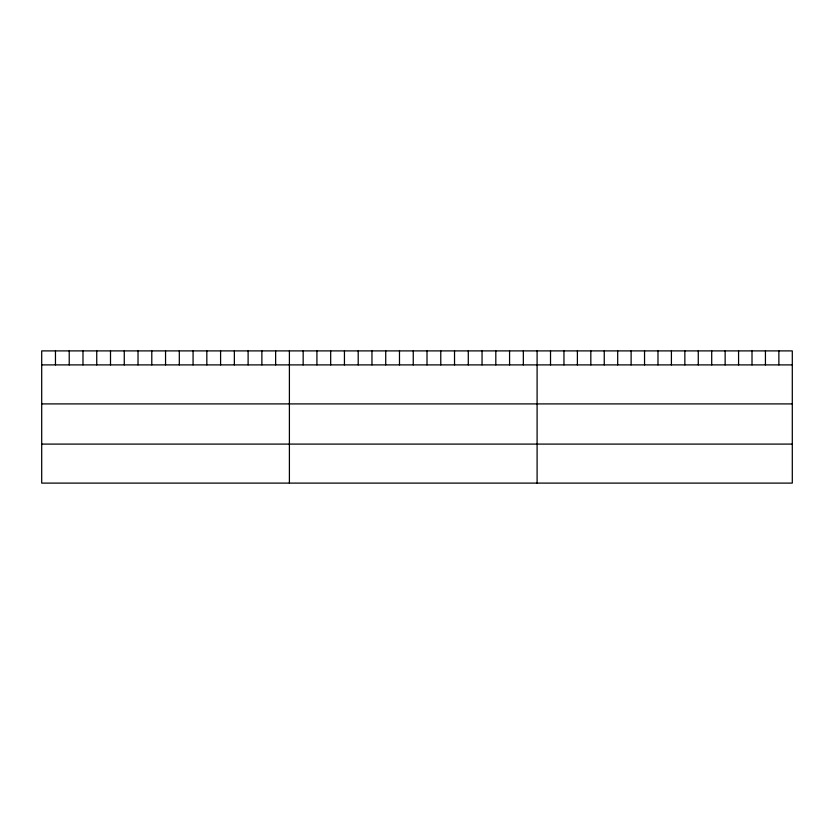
<?xml version="1.0" encoding="UTF-8"?>
<svg xmlns="http://www.w3.org/2000/svg" width="834" height="834" viewBox="0 0 834 834"><rect width="100%" height="100%" fill="white"/><g stroke="black" fill="none" stroke-linecap="round" stroke-linejoin="round"><path stroke-width="1.25" d="M792.3 364.896L792.3 483.105L41.7 483.105L41.7 350.895L792.3 350.895L792.3 364.896L41.7 364.896M41.7 403.906L792.3 403.906M41.7 444.095L792.3 444.095M778.873 350.895L778.873 364.896M765.435 350.895L765.435 364.896M752.007 350.895L752.007 364.896M738.57 350.895L738.57 364.896M725.142 350.895L725.142 364.896M711.704 350.895L711.704 364.896M698.277 350.895L698.277 364.896M684.85 350.895L684.85 364.896M671.412 350.895L671.412 364.896M657.984 350.895L657.984 364.896M644.546 350.895L644.546 364.896M631.119 350.895L631.119 364.896M617.692 350.895L617.692 364.896M604.254 350.895L604.254 364.896M590.826 350.895L590.826 364.896M577.389 350.895L577.389 364.896M563.961 350.895L563.961 364.896M550.523 350.895L550.523 364.896M537.096 350.895L537.096 483.105M523.335 350.895L523.335 364.896M509.574 350.895L509.574 364.896M495.813 350.895L495.813 364.896M482.052 350.895L482.052 364.896M468.291 350.895L468.291 364.896M454.53 350.895L454.53 364.896M440.769 350.895L440.769 364.896M427.008 350.895L427.008 364.896M413.247 350.895L413.247 364.896M399.486 350.895L399.486 364.896M385.725 350.895L385.725 364.896M371.964 350.895L371.964 364.896M358.203 350.895L358.203 364.896M344.442 350.895L344.442 364.896M330.681 350.895L330.681 364.896M316.92 350.895L316.92 364.896M303.159 350.895L303.159 364.896M289.398 350.895L289.398 483.105M275.637 350.895L275.637 364.896M261.876 350.895L261.876 364.896M248.115 350.895L248.115 364.896M234.354 350.895L234.354 364.896M220.593 350.895L220.593 364.896M206.832 350.895L206.832 364.896M193.071 350.895L193.071 364.896M179.31 350.895L179.31 364.896M165.549 350.895L165.549 364.896M151.788 350.895L151.788 364.896M138.027 350.895L138.027 364.896M124.266 350.895L124.266 364.896M110.505 350.895L110.505 364.896M96.744 350.895L96.744 364.896M82.983 350.895L82.983 364.896M69.222 350.895L69.222 364.896M55.461 350.895L55.461 364.896"/></g></svg>
